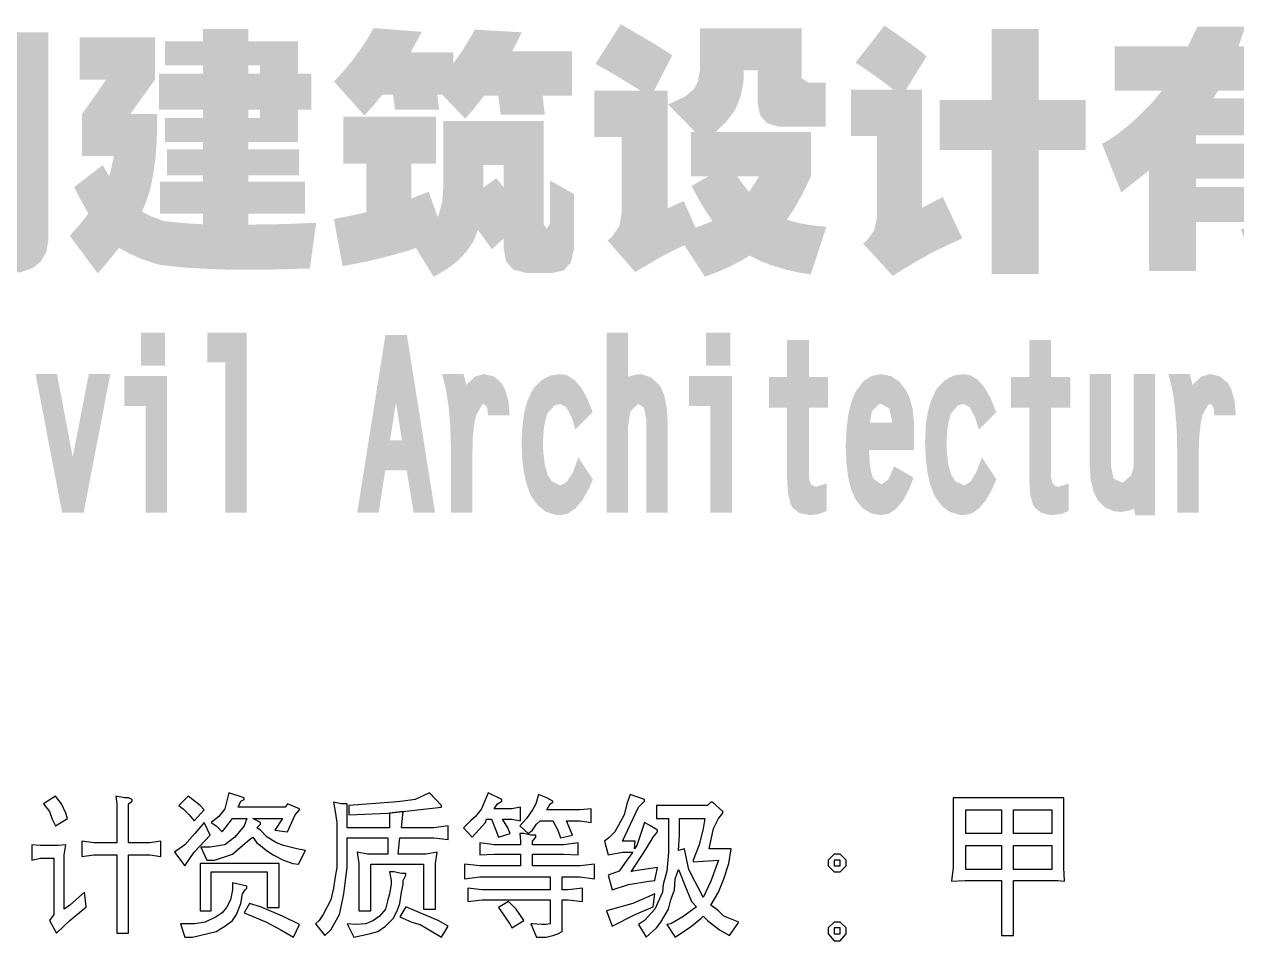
# Model space of a CAD drawing. Extents: x 1417642 to 3570900, y 124798 to 1191112.
# Drawn here: x 1609442 to 1612649, y 243258 to 245682 of the extents above; entities that cross this region are included whole.
import ezdxf

# ---------------------------------------------------------------- set-up
doc = ezdxf.new("R2010")
doc.units = 0
doc.header["$LTSCALE"] = 1000
doc.header["$MEASUREMENT"] = 0
doc.layers.add('图戳', color=211, linetype='CONTINUOUS')

msp = doc.modelspace()

# ---------------------------------------------------------------- hatches: boundary and pattern name
at = {"layer": '图戳'}
h = msp.add_hatch(color=256, dxfattribs=at)
h.paths.add_polyline_path([(1610166.4, 245434.2), (1610166.4, 245456.4), (1610201.1, 245456.4), (1610201.1, 245551.6), (1610166.4, 245551.6), (1610166.4, 245636.9), (1610034.4, 245636.9), (1610034.4, 245669.4), (1609915.2, 245669.4), (1609915.2, 245636.9), (1609814.8, 245636.9), (1609814.8, 245573.3), (1609915.2, 245573.3), (1609915.2, 245551.6), (1609798.8, 245551.6), (1609798.8, 245456.4), (1609915.2, 245456.4), (1609915.2, 245434.2), (1609814.8, 245434.2), (1609814.8, 245371.1), (1609915.2, 245371.1), (1609915.2, 245351.5), (1609820.1, 245351.5), (1609820.1, 245283.1), (1609915.2, 245283.1), (1609915.2, 245266.2), (1609801.4, 245266.2), (1609801.4, 245181.7), (1609915.2, 245181.7), (1609915.2, 245153.2), (1609876.5, 245155.5), (1609840.5, 245158.6), (1609811.6, 245161.7), (1609777.9, 245174.1), (1609753.4, 245186.6), (1609763.6, 245210.6), (1609772.5, 245236.4), (1609779.6, 245265.3), (1609785.4, 245298.2), (1609789.9, 245334.2), (1609792.5, 245373.3), (1609793.4, 245416), (1609793.4, 245444.9), (1609722.7, 245444.9), (1609788.1, 245536), (1609788.1, 245647.6), (1609588.5, 245647.6), (1609588.5, 245536), (1609659.2, 245536), (1609595.1, 245444.9), (1609595.1, 245333.7), (1609679.2, 245333.7), (1609671.6, 245296.8), (1609666.3, 245280.4), (1609649.8, 245309.7), (1609574.3, 245251.9), (1609591.1, 245218.2), (1609608.5, 245187.5), (1609611.6, 245181.7), (1609590.7, 245155), (1609565.8, 245126.6), (1609562.3, 245123), (1609636.5, 245023.4), (1609661.4, 245051.9), (1609683.6, 245079.5), (1609692.9, 245091), (1609721, 245075), (1609753.4, 245061.2), (1609789.9, 245049.2), (1609802.3, 245045.7), (1609829.4, 245042.6), (1609858.8, 245039.4), (1609889.9, 245037.2), (1609922.3, 245035.4), (1609956.6, 245034.1), (1609992.6, 245033.2), (1610030.4, 245032.8), (1610069.5, 245033.2), (1610110.4, 245033.7), (1610153.5, 245035), (1610197.5, 245036.3), (1610214.4, 245157.2), (1610175.7, 245155.5), (1610137.9, 245154.1), (1610101.9, 245153.2), (1610067.3, 245152.8), (1610034.4, 245152.4), (1610034.4, 245181.7), (1610185.1, 245181.7), (1610185.1, 245266.2), (1610034.4, 245266.2), (1610034.4, 245283.1), (1610169.1, 245283.1), (1610169.1, 245351.5), (1610034.4, 245351.5), (1610034.4, 245371.1), (1610166.4, 245371.1), (1610166.4, 245403.1)])
h.paths.add_polyline_path([(1610034.4, 245434.2), (1610034.4, 245456.4), (1610065.9, 245456.4), (1610065.9, 245434.2)], flags=16)
h.paths.add_polyline_path([(1610034.4, 245551.6), (1610034.4, 245573.3), (1610065.9, 245573.3), (1610065.9, 245551.6)], flags=16)
h = msp.add_hatch(color=256, dxfattribs=at)
h.paths.add_polyline_path([(1610891, 245610.2), (1610732.3, 245610.2), (1610748.7, 245641.8), (1610758.5, 245660.9), (1610634.1, 245668), (1610616.3, 245637.4), (1610597.2, 245606.7), (1610576.7, 245578.2), (1610576.7, 245607.6), (1610464.2, 245607.6), (1610481.1, 245639.1), (1610493.6, 245662.3), (1610366, 245672), (1610348.7, 245641.8), (1610329.1, 245612.5), (1610307.8, 245583.6), (1610284.2, 245555.6), (1610261.5, 245530.7), (1610342, 245440.9), (1610366, 245467.5), (1610389.5, 245496), (1610417.6, 245496), (1610422.9, 245456.4), (1610539.4, 245456.4), (1610534.5, 245496), (1610547.8, 245496), (1610608.7, 245432.4), (1610631.8, 245459.1), (1610654.1, 245488), (1610658.5, 245493.3), (1610695.8, 245493.3), (1610702.5, 245443.1), (1610819, 245443.1), (1610813.2, 245493.3), (1610891, 245493.3)])
h.paths.add_polyline_path([(1610531.4, 245438.2), (1610286.4, 245438.2), (1610286.4, 245313.7), (1610346.9, 245313.7), (1610346.9, 245185.3), (1610314.4, 245177.7), (1610278, 245170.6), (1610261.1, 245167), (1610284.2, 245042.6), (1610324.2, 245050.1), (1610360.7, 245057.7), (1610394.4, 245066.1), (1610423.3, 245073.7), (1610457.6, 245083.5), (1610478, 245090.6), (1610525.1, 245014.5), (1610560.3, 245035), (1610589.6, 245057.2), (1610612.7, 245081.7), (1610630.1, 245107.9), (1610633.2, 245114.6), (1610642.1, 245138.6), (1610663.8, 245108.8), (1610679, 245087), (1610710.5, 245115.9), (1610710.5, 245087.9), (1610716.7, 245054.6), (1610735.9, 245033.2), (1610767.9, 245024.8), (1610773.6, 245024.8), (1610840.3, 245024.8), (1610869.2, 245031.4), (1610887.9, 245052.3), (1610895.9, 245087), (1610896.3, 245099), (1610896.3, 245233.3), (1610832.8, 245268.8), (1610832.8, 245155), (1610823.9, 245141.2), (1610816.3, 245152.4), (1610816.3, 245426.2), (1610550.5, 245426.2), (1610550.5, 245368.4), (1610550.5, 245309.7), (1610550.5, 245251), (1610547.8, 245213.3), (1610538.9, 245179.9), (1610535.8, 245172.4), (1610511.8, 245239), (1610477.6, 245226.2), (1610466, 245221.7), (1610466, 245313.7), (1610531.4, 245313.7)])
h.paths.add_polyline_path([(1610656.7, 245309.7), (1610710.5, 245309.7), (1610710.5, 245250.6), (1610690.5, 245275.1), (1610655.8, 245249.7), (1610656.7, 245251)], flags=16)
h = msp.add_hatch(color=256, dxfattribs=at)
h.paths.add_polyline_path([(1611156, 245600), (1611136.4, 245612.9), (1611110.2, 245629.4), (1611077.3, 245648.9), (1611037.7, 245672), (1611019.9, 245682.3), (1610952.8, 245577.3), (1610986.6, 245558.7), (1611018.1, 245540), (1611047.9, 245521.8), (1611072.8, 245506.2), (1610949.7, 245506.2), (1610949.7, 245384.4), (1611022.1, 245384.4), (1611022.1, 245267.1), (1611022.1, 245182.6), (1611015.9, 245147.9), (1610996.8, 245120.4), (1610984.8, 245110.6), (1611058.2, 245027), (1611091.5, 245046.6), (1611121.7, 245064.3), (1611134.2, 245071), (1611163.1, 245086.1), (1611188.4, 245097.7), (1611242.6, 245014.5), (1611277.8, 245027.9), (1611311.1, 245042.6), (1611342.2, 245059), (1611360.9, 245070.6), (1611389.8, 245055.9), (1611421.3, 245043.9), (1611455.6, 245033.7), (1611492.9, 245025.2), (1611522.3, 245020.8), (1611564, 245146.6), (1611524.5, 245150.6), (1611489.4, 245156.8), (1611459.1, 245165.3), (1611477.4, 245192.8), (1611495.1, 245223.5), (1611512, 245256.8), (1611522.7, 245280.4), (1611522.7, 245396.9), (1611270.6, 245396.9), (1611297.8, 245423.1), (1611319.1, 245450.7), (1611323.1, 245457.8), (1611336, 245488.9), (1611343.6, 245524.4), (1611344.9, 245538.7), (1611344.9, 245560), (1611381.8, 245560), (1611381.8, 245538.7), (1611381.8, 245476.4), (1611388, 245442.6), (1611406.2, 245420.9), (1611437.4, 245411.5), (1611447.1, 245411.1), (1611562.3, 245411.1), (1611562.3, 245527.6), (1611516.9, 245527.6), (1611498.3, 245540), (1611498.3, 245546.2), (1611498.3, 245600), (1611498.3, 245671.6), (1611229.7, 245671.6), (1611229.7, 245616), (1611229.7, 245562.7), (1611223.1, 245528), (1611213.7, 245511.6), (1611192, 245492.4), (1611156.8, 245475.1), (1611144.8, 245470.2), (1611217.3, 245396.9), (1611205.3, 245396.9), (1611205.3, 245280.4), (1611252, 245280.4), (1611207.1, 245254.6), (1611225.3, 245220.8), (1611243.5, 245189.7), (1611262.6, 245161.7), (1611229.7, 245148.8), (1611217.3, 245144.4), (1611186.6, 245214.6), (1611153.3, 245199.9), (1611144, 245195), (1611144, 245267.1), (1611144, 245413.8), (1611144, 245506.2), (1611107.9, 245506.2)])
h.paths.add_polyline_path([(1611328.4, 245280.4), (1611386.2, 245280.4), (1611366.2, 245249.3), (1611359.1, 245238.6), (1611337.3, 245266.6)], flags=16)
h = msp.add_hatch(color=256, dxfattribs=at)
h.paths.add_polyline_path([(1611829, 245597.4), (1611810.8, 245612.5), (1611784.5, 245632), (1611751.2, 245655.6), (1611717.4, 245678.7), (1611641, 245580.9), (1611672.5, 245559.6), (1611702.3, 245538.7), (1611729.9, 245517.8), (1611741.4, 245508.9), (1611629, 245508.9), (1611629, 245387.1), (1611697.4, 245387.1), (1611697.4, 245347.1), (1611697.4, 245267.1), (1611697.4, 245172.4), (1611690.7, 245138.1), (1611671.6, 245111), (1611660.5, 245102.6), (1611739.2, 245016.8), (1611772.1, 245037.2), (1611802.3, 245055.4), (1611820.6, 245065.7), (1611845.9, 245079.5), (1611877.5, 245095), (1611916.1, 245112.8), (1611923.2, 245115.9), (1611871.7, 245225.3), (1611838.8, 245208.4), (1611816.6, 245196.4), (1611816.6, 245267.1), (1611816.6, 245347.1), (1611816.6, 245508.9), (1611773.9, 245508.9)])
h.paths.add_polyline_path([(1612249.5, 245482.2), (1612125.5, 245482.2), (1612125.5, 245669.4), (1612001, 245669.4), (1612001, 245482.2), (1611863.2, 245482.2), (1611863.2, 245349.7), (1612001, 245349.7), (1612001, 245022.1), (1612125.5, 245022.1), (1612125.5, 245349.7), (1612249.5, 245349.7)])
h = msp.add_hatch(color=256, dxfattribs=at)
h.paths.add_polyline_path([(1612928.8, 245623.6), (1612653.6, 245623.6), (1612665.2, 245657.4), (1612672.3, 245676), (1612545.2, 245676), (1612529.6, 245643.6), (1612519.8, 245623.6), (1612326.4, 245623.6), (1612326.4, 245506.7), (1612451.4, 245506.7), (1612428.2, 245478.2), (1612422, 245471.1), (1612388.7, 245438.2), (1612358.5, 245411.1), (1612331.3, 245389.7), (1612306.9, 245373.7), (1612292.7, 245366.2), (1612343.8, 245237.7), (1612373.1, 245260.8), (1612401.1, 245283.1), (1612416.7, 245295.5), (1612416.7, 245029.7), (1612541.2, 245029.7), (1612541.2, 245159), (1612754.1, 245159), (1612733.7, 245141.2), (1612660.3, 245141.2), (1612696.3, 245029.7), (1612790.6, 245029.7), (1612823.9, 245034.6), (1612849.2, 245047.9), (1612867, 245070.1), (1612876.8, 245101.7), (1612879.5, 245132.4), (1612879.5, 245486.2), (1612587, 245486.2), (1612599.8, 245506.7), (1612928.8, 245506.7)])
h.paths.add_polyline_path([(1612755, 245388.4), (1612755, 245366.2), (1612541.2, 245366.2), (1612541.2, 245388.4)], flags=16)
h.paths.add_polyline_path([(1612755, 245273.7), (1612755, 245251.9), (1612541.2, 245251.9), (1612541.2, 245273.7)], flags=16)
h = msp.add_hatch(color=256, dxfattribs=at)
h.paths.add_polyline_path([(1609505.8, 245660.9), (1608947, 245660.9), (1608947, 245597.4), (1608947, 245533.3), (1608947, 245490.7), (1608947, 245448.4), (1608947, 245371.1), (1608946.1, 245330.6), (1608943, 245293.3), (1608938.1, 245259.9), (1608932.3, 245234.6), (1608923, 245200.8), (1608911.4, 245167), (1608898.1, 245132.8), (1608891.9, 245119), (1608994.6, 245018.1), (1609010.6, 245051), (1609024.8, 245084.3), (1609036.8, 245118.1), (1609046.1, 245152.4), (1609054.1, 245187), (1609056.4, 245200.4), (1609057.7, 245211), (1609163, 245211), (1609163, 245037.7), (1609284.9, 245037.7), (1609284.9, 245211), (1609384, 245211), (1609384, 245173.7), (1609364.4, 245153.2), (1609298.6, 245153.2), (1609334.6, 245023.4), (1609393.8, 245023.4), (1609433.3, 245026.6), (1609464, 245037.2), (1609486.2, 245055), (1609500.5, 245079.9), (1609505.8, 245111.5), (1609505.8, 245116.4), (1609505.8, 245448.4), (1609505.8, 245512)])
h.paths.add_polyline_path([(1609163, 245533.3), (1609163, 245492.9), (1609068.8, 245492.9), (1609068.8, 245533.3)], flags=16)
h.paths.add_polyline_path([(1609284.9, 245533.3), (1609384, 245533.3), (1609384, 245512), (1609384, 245492.9), (1609284.9, 245492.9)], flags=16)
h.paths.add_polyline_path([(1609163, 245371.1), (1609163, 245332.8), (1609068.4, 245332.8), (1609068.8, 245368.9), (1609068.8, 245371.1)], flags=16)
h.paths.add_polyline_path([(1609284.9, 245371.1), (1609384, 245371.1), (1609384, 245332.8), (1609284.9, 245332.8)], flags=16)
h = msp.add_hatch(color=256, dxfattribs=at)
h.paths.add_polyline_path([(1609814.7, 244866.8), (1609751.1, 244866.8), (1609751.1, 244779.5), (1609814.7, 244779.5)])
h.paths.add_polyline_path([(1609819.9, 244751.7), (1609706.4, 244751.7), (1609706.4, 244672.9), (1609763.2, 244672.9), (1609763.2, 244390.1), (1609819.9, 244390.1)])
for points in [[(1610030.6, 244866.8), (1609926.6, 244866.8), (1609926.6, 244788.5), (1609973.9, 244788.5), (1609973.9, 244390.1), (1610030.6, 244390.1)], [(1611121.6, 244728.6), (1611101.1, 244747.5), (1611077, 244756.4), (1611065.9, 244756.9), (1611040.7, 244750.6), (1611039.1, 244749.6), (1611039.1, 244866.8), (1610982.4, 244866.8), (1610982.4, 244390.1), (1611039.1, 244390.1), (1611039.1, 244617.1), (1611044.4, 244653.9), (1611046.5, 244659.7), (1611065.9, 244678.1), (1611081.2, 244668.1), (1611087, 244639.2), (1611087.5, 244621.9), (1611087.5, 244390.1), (1611144.2, 244390.1), (1611144.2, 244621.9), (1611142.1, 244664.4), (1611135.8, 244698.6), (1611125.3, 244723.3)], [(1611568.3, 244749.6), (1611517.4, 244749.6), (1611517.4, 244847.3), (1611459.6, 244847.3), (1611459.6, 244749.6), (1611411.7, 244749.6), (1611411.7, 244668.6), (1611459.6, 244668.6), (1611459.6, 244484.7), (1611462.2, 244442.1), (1611469.5, 244412.7), (1611473.7, 244404.3), (1611492.1, 244389.6), (1611520.5, 244383.8), (1611522.1, 244383.8), (1611547.3, 244388), (1611564.7, 244395.4), (1611564.7, 244467.9), (1611538.4, 244459.5), (1611534.7, 244459), (1611522.1, 244465.8), (1611517.4, 244484.7), (1611517.4, 244668.6), (1611568.3, 244668.6)], [(1612209, 244749.6), (1612158, 244749.6), (1612158, 244847.3), (1612100.2, 244847.3), (1612100.2, 244749.6), (1612051.8, 244749.6), (1612051.8, 244668.6), (1612100.2, 244668.6), (1612100.2, 244484.7), (1612102.3, 244442.1), (1612109.6, 244412.7), (1612114.4, 244404.3), (1612132.8, 244389.6), (1612160.6, 244383.8), (1612162.7, 244383.8), (1612187.9, 244388), (1612204.8, 244395.4), (1612204.8, 244467.9), (1612179, 244459.5), (1612174.8, 244459), (1612162.7, 244465.8), (1612158, 244484.7), (1612158, 244668.6), (1612209, 244668.6)], [(1609669.6, 244756.9), (1609612.9, 244756.9), (1609570.3, 244537.8), (1609528.8, 244756.9), (1609472, 244756.9), (1609542.4, 244390.1), (1609599.2, 244390.1)], [(1610713.3, 244717), (1610704.9, 244732.8), (1610684.9, 244750.6), (1610659.2, 244756.9), (1610658.1, 244756.9), (1610634.5, 244750.6), (1610613.5, 244730.7), (1610611.4, 244728), (1610604, 244756.9), (1610547.2, 244756.9), (1610554.6, 244729.6), (1610560.4, 244699.1), (1610565.1, 244665.5), (1610568.3, 244628.7), (1610569.8, 244588.8), (1610570.9, 244551.5), (1610570.9, 244550.9), (1610570.9, 244390.1), (1610627.6, 244390.1), (1610627.6, 244550.9), (1610628.7, 244591.4), (1610632.4, 244626.1), (1610637.6, 244648.7), (1610653.4, 244676.5), (1610658.1, 244678.1), (1610666, 244669.7), (1610669.2, 244648.2), (1610725.9, 244648.2), (1610722.8, 244686)], [(1610914.6, 244722.3), (1610896.7, 244742.2), (1610877.3, 244753.8), (1610859.9, 244756.9), (1610833.7, 244753.3), (1610810.5, 244741.2), (1610791.1, 244721.7), (1610784.8, 244711.7), (1610772.7, 244685.5), (1610764.3, 244654.5), (1610759.6, 244618.7), (1610757.5, 244578.8), (1610759, 244536.7), (1610763.2, 244500), (1610770.1, 244467.9), (1610780.1, 244440.6), (1610784.3, 244432.2), (1610801.6, 244408.5), (1610822.6, 244392.7), (1610847.3, 244384.9), (1610859.9, 244383.8), (1610879.9, 244388), (1610899.3, 244401.2), (1610917.7, 244422.7), (1610935.1, 244453.2), (1610946.1, 244478.4), (1610907.8, 244536.7), (1610893, 244496.8), (1610877.3, 244472.1), (1610860.5, 244462.4), (1610837.9, 244473.2), (1610826.8, 244490), (1610818.9, 244516.8), (1610814.7, 244553), (1610814.2, 244578.8), (1610816.8, 244617.7), (1610824.2, 244648.7), (1610826.3, 244653.4), (1610844.7, 244674.4), (1610859.9, 244678.1), (1610875.7, 244669.2), (1610890.4, 244641.8), (1610899.9, 244610.3), (1610945.6, 244656), (1610930.9, 244693.3)], [(1611998.2, 244693.3), (1611981.4, 244722.3), (1611964.1, 244742.2), (1611944.6, 244753.8), (1611927.3, 244756.9), (1611901, 244753.3), (1611877.9, 244741.2), (1611858.4, 244721.7), (1611852.1, 244711.7), (1611840, 244685.5), (1611831.6, 244654.5), (1611826.4, 244618.7), (1611824.8, 244578.8), (1611826.4, 244536.7), (1611830.6, 244500), (1611837.4, 244467.9), (1611847.4, 244440.6), (1611851.6, 244432.2), (1611868.9, 244408.5), (1611890, 244392.7), (1611914.7, 244384.9), (1611927.3, 244383.8), (1611947.3, 244388), (1611966.7, 244401.2), (1611985.1, 244422.7), (1612002.4, 244453.2), (1612013.5, 244478.4), (1611975.1, 244536.7), (1611959.9, 244496.8), (1611944.6, 244472.1), (1611927.9, 244462.4), (1611905.2, 244473.2), (1611894.2, 244490), (1611886.3, 244516.8), (1611882.1, 244553), (1611881.6, 244578.8), (1611884.2, 244617.7), (1611891.5, 244648.7), (1611893.6, 244653.4), (1611912, 244674.4), (1611927.3, 244678.1), (1611943, 244669.2), (1611957.2, 244641.8), (1611967.2, 244610.3), (1612012.9, 244656)], [(1612316.7, 244756.9), (1612259.9, 244756.9), (1612259.9, 244518.3), (1612262.6, 244478.9), (1612270.5, 244446.4), (1612282, 244422.7), (1612300.9, 244404.3), (1612325.1, 244394.3), (1612344, 244392.2), (1612369.8, 244397.5), (1612377.1, 244401.2), (1612380.8, 244383.8), (1612432.8, 244383.8), (1612432.8, 244408), (1612432.8, 244438.5), (1612432.8, 244473.2), (1612432.8, 244511), (1612432.8, 244544.6), (1612432.8, 244756.9), (1612376.1, 244756.9), (1612376.1, 244544.6), (1612376.1, 244539.9), (1612376.1, 244509.4), (1612369.8, 244488.9), (1612348.8, 244471.1), (1612344, 244471.1), (1612323.5, 244480.5), (1612316.7, 244512.6), (1612316.7, 244518.3)], [(1612574.2, 244676.5), (1612579.5, 244678.1), (1612587.3, 244669.7), (1612590.5, 244648.2), (1612646.7, 244648.2), (1612643.6, 244686), (1612634.6, 244717), (1612626.2, 244732.8), (1612605.7, 244750.6), (1612580.5, 244756.9), (1612579.5, 244756.9), (1612555.8, 244750.6), (1612534.3, 244730.7), (1612532.2, 244728), (1612525.3, 244756.9), (1612468.6, 244756.9), (1612475.4, 244729.6), (1612481.7, 244699.1), (1612485.9, 244665.5), (1612489.1, 244628.7), (1612491.2, 244588.8), (1612491.7, 244551.5), (1612491.7, 244550.9), (1612491.7, 244390.1), (1612548.5, 244390.1), (1612548.5, 244550.9), (1612550, 244591.4), (1612553.7, 244626.1), (1612558.4, 244648.7)]]:
    msp.add_hatch(color=256, dxfattribs=at).paths.add_polyline_path(points)
h = msp.add_hatch(color=256, dxfattribs=at)
h.paths.add_polyline_path([(1610454.2, 244860.5), (1610397.5, 244860.5), (1610322.8, 244390.1), (1610379.6, 244390.1), (1610396.9, 244502.6), (1610453.7, 244502.6), (1610472.1, 244390.1), (1610528.8, 244390.1)])
h.paths.add_polyline_path([(1610425.3, 244681.8), (1610441.1, 244581.4), (1610409.6, 244581.4)], flags=16)
h = msp.add_hatch(color=256, dxfattribs=at)
h.paths.add_polyline_path([(1611309.3, 244866.8), (1611245.1, 244866.8), (1611245.1, 244779.5), (1611309.3, 244779.5)])
h.paths.add_polyline_path([(1611314, 244751.7), (1611200.5, 244751.7), (1611200.5, 244672.9), (1611257.2, 244672.9), (1611257.2, 244390.1), (1611314, 244390.1)])
h = msp.add_hatch(color=256, dxfattribs=at)
h.paths.add_polyline_path([(1611774.4, 244713.8), (1611756.5, 244737.5), (1611734.9, 244751.7), (1611709.2, 244756.9), (1611708.7, 244756.9), (1611684, 244752.2), (1611662.4, 244738.5), (1611644, 244715.4), (1611638.2, 244704.9), (1611628.8, 244679.2), (1611621.4, 244648.2), (1611617.2, 244611.9), (1611615.1, 244570.4), (1611615.1, 244564.1), (1611616.7, 244522), (1611621.4, 244485.2), (1611628.8, 244453.7), (1611639.8, 244428), (1611643.5, 244421.7), (1611661.4, 244400.6), (1611684, 244388), (1611708.7, 244383.8), (1611729.7, 244388), (1611748.6, 244401.2), (1611766.5, 244422.7), (1611782.8, 244452.7), (1611794.3, 244483.1), (1611742.8, 244513.1), (1611727.6, 244478.4), (1611709.5, 244465.2), (1611688.2, 244480.5), (1611686.1, 244484.7), (1611679.2, 244510.5), (1611676.6, 244552.5), (1611676.6, 244556.2), (1611795.4, 244556.2), (1611795.4, 244628.2), (1611792.2, 244663.9), (1611783.3, 244696)])
h.paths.add_polyline_path([(1611730.2, 244666), (1611737.6, 244633.4), (1611737.6, 244628.2), (1611678.7, 244628.2), (1611684, 244658.1), (1611702.9, 244677.1), (1611708.7, 244678.1)], flags=16)

# ---------------------------------------------------------------- linework, layer by layer
for p, q in [((1609983.5, 243649.6), (1609979.1, 243631.6)), ((1610024, 243636.1), (1609983.5, 243649.6)), ((1610514.1, 243649.6), (1610475.9, 243631.6)), ((1610545.6, 243615.8), (1610514.1, 243649.6)), ((1610669.3, 243649.6), (1610651.3, 243606.8)), ((1610705.3, 243631.6), (1610669.3, 243649.6)), ((1610801.9, 243645.1), (1610795.2, 243620.3)), ((1610824.4, 243636.1), (1610801.9, 243645.1)), ((1611044.8, 243645.1), (1611035.8, 243620.3)), ((1611083, 243631.6), (1611044.8, 243645.1)), ((1609524.9, 243640.6), (1609493.4, 243620.3)), ((1609493.4, 243620.3), (1609509.2, 243600.1)), ((1609540.6, 243620.3), (1609524.9, 243640.6)), ((1609551.9, 243595.6), (1609540.6, 243620.3)), ((1609684.5, 243640.6), (1609686.8, 243620.3)), ((1609707, 243636.1), (1609684.5, 243640.6)), ((1609686.8, 243620.3), (1609686.8, 243557.4)), ((1609718.2, 243636.1), (1609707, 243636.1)), ((1609727.2, 243631.6), (1609718.2, 243636.1)), ((1609718.2, 243620.3), (1609727.2, 243627.1)), ((1609718.2, 243579.9), (1609718.2, 243620.3)), ((1609727.2, 243627.1), (1609727.2, 243631.6)), ((1609875.6, 243640.6), (1609850.9, 243615.8)), ((1609850.9, 243615.8), (1609862.1, 243606.8)), ((1609886.9, 243631.6), (1609875.6, 243640.6)), ((1609907.1, 243615.8), (1609886.9, 243631.6)), ((1609918.3, 243604.6), (1609907.1, 243615.8)), ((1609979.1, 243631.6), (1609972.3, 243606.8)), ((1610008.3, 243611.3), (1610015, 243627.1)), ((1610131.9, 243611.3), (1610008.3, 243611.3)), ((1610015, 243627.1), (1610024, 243631.6)), ((1610024, 243631.6), (1610024, 243636.1)), ((1610138.7, 243620.3), (1610131.9, 243611.3)), ((1610170.2, 243606.8), (1610138.7, 243620.3)), ((1610260.1, 243624.8), (1610264.6, 243600.1)), ((1610280.3, 243620.3), (1610260.1, 243624.8)), ((1610296.1, 243620.3), (1610280.3, 243620.3)), ((1610296.1, 243557.4), (1610296.1, 243620.3)), ((1610417.5, 243624.8), (1610300.6, 243615.8)), ((1610300.6, 243615.8), (1610300.6, 243591.1)), ((1610404, 243595.6), (1610545.6, 243611.3)), ((1610444.5, 243627.1), (1610417.5, 243624.8)), ((1610475.9, 243631.6), (1610444.5, 243627.1)), ((1610545.6, 243611.3), (1610545.6, 243615.8)), ((1610685, 243606.8), (1610694, 243620.3)), ((1610694, 243620.3), (1610705.3, 243627.1)), ((1610705.3, 243627.1), (1610705.3, 243631.6)), ((1610754.7, 243611.3), (1610732.2, 243606.8)), ((1610754.7, 243575.4), (1610754.7, 243611.3)), ((1610795.2, 243620.3), (1610786.2, 243604.6)), ((1610840.2, 243627.1), (1610824.4, 243636.1)), ((1610824.4, 243604.6), (1610833.4, 243620.3)), ((1610833.4, 243620.3), (1610840.2, 243624.8)), ((1610840.2, 243624.8), (1610840.2, 243627.1)), ((1611024.5, 243521.4), (1611067.2, 243611.3)), ((1611035.8, 243620.3), (1611029, 243591.1)), ((1611067.2, 243611.3), (1611083, 243627.1)), ((1611083, 243627.1), (1611083, 243631.6)), ((1611114.4, 243615.8), (1611114.4, 243582.1)), ((1611249.3, 243615.8), (1611114.4, 243615.8)), ((1611258.3, 243624.8), (1611249.3, 243615.8)), ((1611262.8, 243624.8), (1611258.3, 243624.8)), ((1611289.8, 243600.1), (1611262.8, 243624.8)), ((1611899.1, 243636.1), (1611899.1, 243451.7)), ((1612191.4, 243636.1), (1611899.1, 243636.1)), ((1612191.4, 243451.7), (1612191.4, 243636.1)), ((1609509.2, 243600.1), (1609515.9, 243579.9)), ((1609515.9, 243579.9), (1609524.9, 243561.9)), ((1609524.9, 243561.9), (1609556.4, 243582.1)), ((1609556.4, 243582.1), (1609551.9, 243595.6)), ((1609718.2, 243516.9), (1609718.2, 243579.9)), ((1609862.1, 243606.8), (1609877.9, 243591.1)), ((1609877.9, 243591.1), (1609891.4, 243575.4)), ((1609891.4, 243575.4), (1609918.3, 243604.6)), ((1609956.6, 243586.6), (1609936.3, 243570.9)), ((1609972.3, 243606.8), (1609956.6, 243586.6)), ((1609972.3, 243555.1), (1609992.5, 243582.1)), ((1609992.5, 243582.1), (1610030.8, 243582.1)), ((1610030.8, 243582.1), (1610024, 243561.9)), ((1610046.5, 243582.1), (1610105, 243582.1)), ((1610066.7, 243570.9), (1610046.5, 243582.1)), ((1610125.2, 243582.1), (1610105, 243550.6)), ((1610105, 243582.1), (1610125.2, 243582.1)), ((1610138.7, 243546.1), (1610158.9, 243591.1)), ((1610158.9, 243591.1), (1610170.2, 243604.6)), ((1610170.2, 243604.6), (1610170.2, 243606.8)), ((1610264.6, 243600.1), (1610269.1, 243570.9)), ((1610300.6, 243591.1), (1610404, 243595.6)), ((1610444.5, 243600.1), (1610408.5, 243595.6)), ((1610408.5, 243595.6), (1610408.5, 243557.4)), ((1610440, 243557.4), (1610444.5, 243600.1)), ((1610635.6, 243586.6), (1610622.1, 243575.4)), ((1610651.3, 243606.8), (1610635.6, 243586.6)), ((1610662.5, 243570.9), (1610664.8, 243579.9)), ((1610664.8, 243579.9), (1610678.3, 243579.9)), ((1610678.3, 243579.9), (1610689.5, 243550.6)), ((1610732.2, 243606.8), (1610685, 243606.8)), ((1610707.5, 243579.9), (1610732.2, 243579.9)), ((1610721, 243557.4), (1610707.5, 243579.9)), ((1610732.2, 243579.9), (1610754.7, 243575.4)), ((1610770.5, 243582.1), (1610752.5, 243561.9)), ((1610786.2, 243604.6), (1610770.5, 243582.1)), ((1610853.6, 243604.6), (1610824.4, 243604.6)), ((1610912.1, 243604.6), (1610853.6, 243604.6)), ((1610941.3, 243606.8), (1610912.1, 243604.6)), ((1610941.3, 243570.9), (1610941.3, 243606.8)), ((1611029, 243591.1), (1611004.3, 243546.1)), ((1611114.4, 243582.1), (1611145.9, 243582.1)), ((1611145.9, 243582.1), (1611145.9, 243521.4)), ((1611175.2, 243582.1), (1611233.6, 243582.1)), ((1611175.2, 243537.2), (1611175.2, 243582.1)), ((1611233.6, 243582.1), (1611242.6, 243582.1)), ((1611242.6, 243582.1), (1611238.1, 243555.1)), ((1611265.1, 243555.1), (1611278.6, 243582.1)), ((1611278.6, 243582.1), (1611289.8, 243595.6)), ((1611289.8, 243595.6), (1611289.8, 243600.1)), ((1611932.8, 243541.6), (1611932.8, 243604.6)), ((1611932.8, 243604.6), (1611991.3, 243604.6)), ((1611991.3, 243604.6), (1612027.3, 243604.6)), ((1612027.3, 243604.6), (1612027.3, 243541.6)), ((1612058.7, 243604.6), (1612117.2, 243604.6)), ((1612058.7, 243541.6), (1612058.7, 243604.6)), ((1612117.2, 243604.6), (1612159.9, 243604.6)), ((1612159.9, 243604.6), (1612159.9, 243541.6)), ((1609686.8, 243557.4), (1609686.8, 243516.9)), ((1609918.3, 243570.9), (1609893.6, 243541.6)), ((1609934.1, 243537.2), (1609918.3, 243570.9)), ((1609936.3, 243570.9), (1609949.8, 243561.9)), ((1609949.8, 243561.9), (1609965.6, 243546.1)), ((1609965.6, 243546.1), (1609972.3, 243555.1)), ((1610024, 243561.9), (1609999.3, 243532.7)), ((1610057.7, 243557.4), (1610066.7, 243566.4)), ((1610066.7, 243550.6), (1610057.7, 243557.4)), ((1610066.7, 243566.4), (1610066.7, 243570.9)), ((1610084.7, 243532.7), (1610066.7, 243550.6)), ((1610105, 243550.6), (1610138.7, 243546.1)), ((1610269.1, 243570.9), (1610269.1, 243510.2)), ((1610350, 243557.4), (1610296.1, 243557.4)), ((1610408.5, 243557.4), (1610350, 243557.4)), ((1610466.9, 243557.4), (1610440, 243557.4)), ((1610525.4, 243557.4), (1610466.9, 243557.4)), ((1610563.6, 243561.9), (1610525.4, 243557.4)), ((1610563.6, 243525.9), (1610563.6, 243561.9)), ((1610622.1, 243575.4), (1610604.1, 243557.4)), ((1610604.1, 243557.4), (1610626.6, 243532.7)), ((1610626.6, 243532.7), (1610662.5, 243570.9)), ((1610689.5, 243550.6), (1610696.3, 243532.7)), ((1610727.7, 243541.6), (1610721, 243557.4)), ((1610752.5, 243561.9), (1610775, 243541.6)), ((1610775, 243541.6), (1610786.2, 243550.6)), ((1610786.2, 243550.6), (1610797.4, 243566.4)), ((1610797.4, 243566.4), (1610806.4, 243575.4)), ((1610806.4, 243575.4), (1610840.2, 243575.4)), ((1610840.2, 243575.4), (1610853.6, 243550.6)), ((1610853.6, 243550.6), (1610860.4, 243530.4)), ((1610876.1, 243575.4), (1610912.1, 243575.4)), ((1610891.9, 243537.2), (1610876.1, 243575.4)), ((1610912.1, 243575.4), (1610941.3, 243570.9)), ((1611004.3, 243546.1), (1610988.5, 243530.4)), ((1611083, 243570.9), (1611062.7, 243510.2)), ((1611098.7, 243561.9), (1611083, 243570.9)), ((1611116.7, 243550.6), (1611098.7, 243561.9)), ((1611105.5, 243532.7), (1611116.7, 243546.1)), ((1611116.7, 243546.1), (1611116.7, 243550.6)), ((1611238.1, 243555.1), (1611226.9, 243512.4)), ((1611253.8, 243501.2), (1611265.1, 243555.1)), ((1609594.6, 243521.4), (1609594.6, 243480.9)), ((1609626.1, 243516.9), (1609594.6, 243521.4)), ((1609628.3, 243516.9), (1609626.1, 243516.9)), ((1609686.8, 243516.9), (1609628.3, 243516.9)), ((1609774.5, 243516.9), (1609718.2, 243516.9)), ((1609803.7, 243521.4), (1609774.5, 243516.9)), ((1609803.7, 243480.9), (1609803.7, 243521.4)), ((1609893.6, 243541.6), (1609866.6, 243512.4)), ((1609891.4, 243492.2), (1609934.1, 243537.2)), ((1609999.3, 243532.7), (1609972.3, 243512.4)), ((1610019.5, 243510.2), (1610037.5, 243525.9)), ((1610037.5, 243525.9), (1610046.5, 243532.7)), ((1610046.5, 243532.7), (1610057.7, 243516.9)), ((1610057.7, 243516.9), (1610066.7, 243510.2)), ((1610109.5, 243516.9), (1610084.7, 243532.7)), ((1610127.4, 243510.2), (1610109.5, 243516.9)), ((1610296.1, 243530.4), (1610354.5, 243530.4)), ((1610296.1, 243512.4), (1610296.1, 243530.4)), ((1610354.5, 243530.4), (1610404, 243530.4)), ((1610404, 243530.4), (1610404, 243487.7)), ((1610431, 243487.7), (1610435.5, 243530.4)), ((1610435.5, 243530.4), (1610493.9, 243530.4)), ((1610493.9, 243530.4), (1610525.4, 243530.4)), ((1610525.4, 243530.4), (1610563.6, 243525.9)), ((1610646.8, 243516.9), (1610646.8, 243485.4)), ((1610685, 243512.4), (1610646.8, 243516.9)), ((1610696.3, 243532.7), (1610727.7, 243541.6)), ((1610752.5, 243541.6), (1610754.7, 243521.4)), ((1610763.7, 243541.6), (1610752.5, 243541.6)), ((1610754.7, 243521.4), (1610754.7, 243512.4)), ((1610781.7, 243537.2), (1610763.7, 243541.6)), ((1610795.2, 243537.2), (1610781.7, 243537.2)), ((1610786.2, 243521.4), (1610795.2, 243532.7)), ((1610786.2, 243512.4), (1610786.2, 243521.4)), ((1610795.2, 243532.7), (1610795.2, 243537.2)), ((1610860.4, 243530.4), (1610891.9, 243537.2)), ((1610907.6, 243516.9), (1610869.4, 243512.4)), ((1610907.6, 243485.4), (1610907.6, 243516.9)), ((1610988.5, 243530.4), (1610977.3, 243521.4)), ((1610977.3, 243521.4), (1610986.3, 243485.4)), ((1611058.2, 243521.4), (1611024.5, 243521.4)), ((1611056, 243501.2), (1611058.2, 243521.4)), ((1611087.5, 243501.2), (1611105.5, 243532.7)), ((1611145.9, 243521.4), (1611145.9, 243492.2)), ((1611172.9, 243496.7), (1611175.2, 243537.2)), ((1611968.8, 243541.6), (1611932.8, 243541.6)), ((1612027.3, 243541.6), (1611968.8, 243541.6)), ((1612101.5, 243541.6), (1612058.7, 243541.6)), ((1612159.9, 243541.6), (1612101.5, 243541.6)), ((1609461.9, 243512.4), (1609461.9, 243471.9)), ((1609484.4, 243510.2), (1609461.9, 243512.4)), ((1609531.6, 243510.2), (1609484.4, 243510.2)), ((1609551.9, 243512.4), (1609531.6, 243510.2)), ((1609547.4, 243485.4), (1609551.9, 243512.4)), ((1609547.4, 243341.5), (1609547.4, 243485.4)), ((1609594.6, 243480.9), (1609626.1, 243485.4)), ((1609626.1, 243485.4), (1609684.5, 243485.4)), ((1609684.5, 243485.4), (1609686.8, 243485.4)), ((1609686.8, 243485.4), (1609686.8, 243278.6)), ((1609718.2, 243485.4), (1609774.5, 243485.4)), ((1609718.2, 243278.6), (1609718.2, 243485.4)), ((1609774.5, 243485.4), (1609803.7, 243480.9)), ((1609866.6, 243512.4), (1609839.7, 243492.2)), ((1609839.7, 243492.2), (1609866.6, 243456.2)), ((1609866.6, 243456.2), (1609891.4, 243492.2)), ((1609909.4, 243505.7), (1609925.1, 243471.9)), ((1609934.1, 243505.7), (1609909.4, 243505.7)), ((1609972.3, 243512.4), (1609934.1, 243505.7)), ((1609945.3, 243471.9), (1609992.5, 243487.7)), ((1609992.5, 243487.7), (1610019.5, 243510.2)), ((1610066.7, 243510.2), (1610082.5, 243496.7)), ((1610082.5, 243496.7), (1610100.5, 243485.4)), ((1610100.5, 243485.4), (1610127.4, 243471.9)), ((1610163.4, 243501.2), (1610127.4, 243510.2)), ((1610185.9, 243496.7), (1610163.4, 243501.2)), ((1610167.9, 243460.7), (1610185.9, 243496.7)), ((1610269.1, 243510.2), (1610269.1, 243451.7)), ((1610296.1, 243451.7), (1610296.1, 243512.4)), ((1610323, 243492.2), (1610327.5, 243463)), ((1610350, 243487.7), (1610323, 243492.2)), ((1610404, 243487.7), (1610350, 243487.7)), ((1610446.7, 243487.7), (1610431, 243487.7)), ((1610505.2, 243487.7), (1610446.7, 243487.7)), ((1610534.4, 243492.2), (1610505.2, 243487.7)), ((1610529.9, 243463), (1610534.4, 243492.2)), ((1610646.8, 243485.4), (1610685, 243487.7)), ((1610696.3, 243512.4), (1610685, 243512.4)), ((1610685, 243487.7), (1610743.5, 243487.7)), ((1610754.7, 243512.4), (1610696.3, 243512.4)), ((1610743.5, 243487.7), (1610754.7, 243487.7)), ((1610754.7, 243487.7), (1610754.7, 243456.2)), ((1610810.9, 243512.4), (1610786.2, 243512.4)), ((1610786.2, 243487.7), (1610844.7, 243487.7)), ((1610786.2, 243456.2), (1610786.2, 243487.7)), ((1610869.4, 243512.4), (1610810.9, 243512.4)), ((1610844.7, 243487.7), (1610869.4, 243487.7)), ((1610869.4, 243487.7), (1610907.6, 243485.4)), ((1610986.3, 243485.4), (1611024.5, 243492.2)), ((1611024.5, 243492.2), (1611051.5, 243492.2)), ((1611051.5, 243492.2), (1611035.8, 243471.9)), ((1611047, 243440.5), (1611087.5, 243501.2)), ((1611062.7, 243510.2), (1611056, 243501.2)), ((1611145.9, 243492.2), (1611141.4, 243442.7)), ((1611188.6, 243501.2), (1611172.9, 243496.7)), ((1611195.4, 243467.5), (1611188.6, 243501.2)), ((1611226.9, 243512.4), (1611211.1, 243471.9)), ((1611312.3, 243501.2), (1611253.8, 243501.2)), ((1611305.6, 243463), (1611312.3, 243501.2)), ((1611584.3, 243487.7), (1611568.6, 243471.9)), ((1611600.1, 243487.7), (1611584.3, 243487.7)), ((1611615.8, 243471.9), (1611600.1, 243487.7)), ((1611932.8, 243447.2), (1611932.8, 243510.2)), ((1611932.8, 243510.2), (1611991.3, 243510.2)), ((1611991.3, 243510.2), (1612027.3, 243510.2)), ((1612027.3, 243510.2), (1612027.3, 243447.2)), ((1612058.7, 243510.2), (1612117.2, 243510.2)), ((1612058.7, 243447.2), (1612058.7, 243510.2)), ((1612117.2, 243510.2), (1612159.9, 243510.2)), ((1612159.9, 243510.2), (1612159.9, 243447.2)), ((1609461.9, 243471.9), (1609484.4, 243476.4)), ((1609484.4, 243476.4), (1609520.4, 243476.4)), ((1609520.4, 243476.4), (1609520.4, 243328.1)), ((1609907.1, 243463), (1609907.1, 243337.1)), ((1610116.2, 243463), (1609907.1, 243463)), ((1609925.1, 243471.9), (1609945.3, 243471.9)), ((1610116.2, 243406.7), (1610116.2, 243463)), ((1610127.4, 243471.9), (1610152.2, 243463)), ((1610152.2, 243463), (1610167.9, 243460.7)), ((1610269.1, 243451.7), (1610264.6, 243427)), ((1610291.6, 243418), (1610296.1, 243451.7)), ((1610327.5, 243463), (1610327.5, 243337.1)), ((1610359, 243460.7), (1610498.4, 243460.7)), ((1610359, 243397.8), (1610359, 243460.7)), ((1610498.4, 243460.7), (1610498.4, 243397.8)), ((1610529.9, 243402.3), (1610529.9, 243463)), ((1610606.3, 243460.7), (1610606.3, 243422.5)), ((1610646.8, 243456.2), (1610606.3, 243460.7)), ((1610696.3, 243456.2), (1610646.8, 243456.2)), ((1610754.7, 243456.2), (1610696.3, 243456.2)), ((1610912.1, 243456.2), (1610786.2, 243456.2)), ((1610950.3, 243460.7), (1610912.1, 243456.2)), ((1610950.3, 243422.5), (1610950.3, 243460.7)), ((1611035.8, 243471.9), (1611015.5, 243442.7)), ((1611116.7, 243451.7), (1611051.5, 243442.7)), ((1611110, 243418), (1611116.7, 243451.7)), ((1611199.9, 243447.2), (1611195.4, 243467.5)), ((1611211.1, 243467.5), (1611278.6, 243471.9)), ((1611211.1, 243471.9), (1611211.1, 243467.5)), ((1611278.6, 243471.9), (1611258.3, 243415.7)), ((1611292.1, 243422.5), (1611305.6, 243463)), ((1611568.6, 243471.9), (1611568.6, 243456.2)), ((1611568.6, 243456.2), (1611584.3, 243440.5)), ((1611600.1, 243471.9), (1611584.3, 243471.9)), ((1611584.3, 243471.9), (1611584.3, 243456.2)), ((1611584.3, 243456.2), (1611600.1, 243456.2)), ((1611600.1, 243456.2), (1611600.1, 243471.9)), ((1611600.1, 243440.5), (1611615.8, 243456.2)), ((1611615.8, 243456.2), (1611615.8, 243471.9)), ((1611899.1, 243451.7), (1611894.6, 243415.7)), ((1612193.6, 243415.7), (1612191.4, 243451.7)), ((1609936.3, 243440.5), (1610084.7, 243440.5)), ((1609936.3, 243397.8), (1609936.3, 243440.5)), ((1610084.7, 243440.5), (1610084.7, 243377.5)), ((1610264.6, 243427), (1610260.1, 243397.8)), ((1610287.1, 243382), (1610291.6, 243418)), ((1610408.5, 243440.5), (1610413, 243418)), ((1610419.7, 243440.5), (1610408.5, 243440.5)), ((1610413, 243418), (1610413, 243406.7)), ((1610440, 243436), (1610419.7, 243440.5)), ((1610451.2, 243436), (1610440, 243436)), ((1610444.5, 243418), (1610451.2, 243431.5)), ((1610444.5, 243406.7), (1610444.5, 243418)), ((1610451.2, 243431.5), (1610451.2, 243436)), ((1610606.3, 243422.5), (1610646.8, 243427)), ((1610646.8, 243427), (1610833.4, 243427)), ((1610833.4, 243427), (1610833.4, 243393.3)), ((1610864.9, 243427), (1610912.1, 243427)), ((1610864.9, 243393.3), (1610864.9, 243427)), ((1610912.1, 243427), (1610950.3, 243422.5)), ((1611015.5, 243442.7), (1610986.3, 243431.5)), ((1610986.3, 243431.5), (1610997.5, 243393.3)), ((1611051.5, 243442.7), (1611047, 243440.5)), ((1611094.2, 243415.7), (1611110, 243418)), ((1611141.4, 243442.7), (1611132.4, 243406.7)), ((1611161.7, 243393.3), (1611163.9, 243422.5)), ((1611163.9, 243422.5), (1611172.9, 243447.2)), ((1611172.9, 243447.2), (1611175.2, 243440.5)), ((1611175.2, 243440.5), (1611188.6, 243406.7)), ((1611215.6, 243415.7), (1611199.9, 243447.2)), ((1611278.6, 243386.5), (1611292.1, 243422.5)), ((1611584.3, 243440.5), (1611600.1, 243440.5)), ((1611894.6, 243415.7), (1611930.6, 243418)), ((1611930.6, 243418), (1611989, 243418)), ((1611968.8, 243447.2), (1611932.8, 243447.2)), ((1612027.3, 243447.2), (1611968.8, 243447.2)), ((1611989, 243418), (1612027.3, 243418)), ((1612027.3, 243418), (1612027.3, 243271.8)), ((1612101.5, 243447.2), (1612058.7, 243447.2)), ((1612058.7, 243418), (1612117.2, 243418)), ((1612058.7, 243271.8), (1612058.7, 243418)), ((1612159.9, 243447.2), (1612101.5, 243447.2)), ((1612117.2, 243418), (1612175.7, 243418)), ((1612175.7, 243418), (1612193.6, 243415.7)), ((1609601.3, 243386.5), (1609563.1, 243352.8)), ((1609605.8, 243348.3), (1609601.3, 243386.5)), ((1609936.3, 243337.1), (1609936.3, 243397.8)), ((1609992.5, 243393.3), (1609988, 243366.3)), ((1609992.5, 243411.2), (1609992.5, 243393.3)), ((1610030.8, 243402.3), (1609992.5, 243411.2)), ((1610019.5, 243382), (1610026.3, 243393.3)), ((1610026.3, 243393.3), (1610030.8, 243397.8)), ((1610030.8, 243397.8), (1610030.8, 243402.3)), ((1610116.2, 243346), (1610116.2, 243406.7)), ((1610260.1, 243397.8), (1610253.3, 243366.3)), ((1610359, 243337.1), (1610359, 243397.8)), ((1610413, 243406.7), (1610408.5, 243382)), ((1610435.5, 243357.3), (1610440, 243386.5)), ((1610440, 243386.5), (1610444.5, 243406.7)), ((1610498.4, 243397.8), (1610498.4, 243341.5)), ((1610529.9, 243341.5), (1610529.9, 243402.3)), ((1610615.3, 243397.8), (1610615.3, 243361.8)), ((1610653.5, 243393.3), (1610615.3, 243397.8)), ((1610833.4, 243393.3), (1610653.5, 243393.3)), ((1610880.6, 243393.3), (1610864.9, 243393.3)), ((1610918.8, 243397.8), (1610880.6, 243393.3)), ((1610918.8, 243361.8), (1610918.8, 243397.8)), ((1610997.5, 243393.3), (1611040.3, 243406.7)), ((1611040.3, 243406.7), (1611094.2, 243415.7)), ((1611130.2, 243386.5), (1611110, 243341.5)), ((1611132.4, 243406.7), (1611130.2, 243386.5)), ((1611152.7, 243366.3), (1611161.7, 243393.3)), ((1611188.6, 243406.7), (1611206.6, 243361.8)), ((1611233.6, 243382), (1611215.6, 243415.7)), ((1611258.3, 243415.7), (1611238.1, 243373)), ((1611258.3, 243352.8), (1611278.6, 243386.5)), ((1609563.1, 243352.8), (1609547.4, 243341.5)), ((1609988, 243366.3), (1609976.8, 243346)), ((1610003.8, 243328.1), (1610015, 243357.3)), ((1610015, 243357.3), (1610019.5, 243382)), ((1610037.5, 243357.3), (1610024, 243332.6)), ((1610066.7, 243348.3), (1610037.5, 243357.3)), ((1610084.7, 243377.5), (1610084.7, 243346)), ((1610253.3, 243366.3), (1610233.1, 243328.1)), ((1610280.3, 243348.3), (1610287.1, 243382)), ((1610404, 243366.3), (1610397.2, 243341.5)), ((1610408.5, 243382), (1610404, 243366.3)), ((1610428.7, 243337.1), (1610435.5, 243357.3)), ((1610615.3, 243361.8), (1610653.5, 243366.3)), ((1610653.5, 243366.3), (1610833.4, 243366.3)), ((1610723.2, 243361.8), (1610696.3, 243346)), ((1610743.5, 243341.5), (1610723.2, 243361.8)), ((1610833.4, 243366.3), (1610833.4, 243303.3)), ((1610864.9, 243366.3), (1610880.6, 243366.3)), ((1610864.9, 243346), (1610864.9, 243366.3)), ((1610880.6, 243366.3), (1610918.8, 243361.8)), ((1611051.5, 243357.3), (1610981.8, 243337.1)), ((1611110, 243382), (1611051.5, 243357.3)), ((1611105.5, 243348.3), (1611110, 243382)), ((1611145.9, 243341.5), (1611152.7, 243366.3)), ((1611206.6, 243361.8), (1611220.1, 243348.3)), ((1611238.1, 243373), (1611233.6, 243382)), ((1611278.6, 243337.1), (1611258.3, 243352.8)), ((1609520.4, 243328.1), (1609509.2, 243312.3)), ((1609563.1, 243312.3), (1609599.1, 243341.5)), ((1609599.1, 243341.5), (1609605.8, 243348.3)), ((1609907.1, 243337.1), (1609936.3, 243337.1)), ((1609949.8, 243321.3), (1609920.6, 243307.8)), ((1609965.6, 243332.6), (1609949.8, 243321.3)), ((1609976.8, 243346), (1609965.6, 243332.6)), ((1609992.5, 243312.3), (1610003.8, 243328.1)), ((1610024, 243332.6), (1610082.5, 243307.8)), ((1610125.2, 243323.6), (1610066.7, 243348.3)), ((1610084.7, 243346), (1610116.2, 243346)), ((1610170.2, 243301.1), (1610125.2, 243323.6)), ((1610233.1, 243328.1), (1610221.9, 243312.3)), ((1610253.3, 243287.6), (1610275.8, 243328.1)), ((1610275.8, 243328.1), (1610280.3, 243348.3)), ((1610327.5, 243337.1), (1610359, 243337.1)), ((1610381.5, 243323.6), (1610365.8, 243312.3)), ((1610397.2, 243341.5), (1610381.5, 243323.6)), ((1610417.5, 243316.8), (1610428.7, 243337.1)), ((1610451.2, 243348.3), (1610435.5, 243321.3)), ((1610435.5, 243321.3), (1610466.9, 243307.8)), ((1610509.7, 243323.6), (1610451.2, 243348.3)), ((1610498.4, 243341.5), (1610529.9, 243341.5)), ((1610536.6, 243312.3), (1610509.7, 243323.6)), ((1610696.3, 243346), (1610712, 243323.6)), ((1610712, 243323.6), (1610727.7, 243301.1)), ((1610752.5, 243328.1), (1610743.5, 243341.5)), ((1610763.7, 243312.3), (1610752.5, 243328.1)), ((1610864.9, 243283.1), (1610864.9, 243346)), ((1610981.8, 243337.1), (1610997.5, 243296.6)), ((1610997.5, 243296.6), (1611058.2, 243328.1)), ((1611058.2, 243328.1), (1611105.5, 243348.3)), ((1611110, 243341.5), (1611083, 243312.3)), ((1611125.7, 243307.8), (1611145.9, 243341.5)), ((1611184.1, 243321.3), (1611152.7, 243303.3)), ((1611220.1, 243348.3), (1611184.1, 243321.3)), ((1611231.4, 243316.8), (1611238.1, 243323.6)), ((1611238.1, 243323.6), (1611249.3, 243312.3)), ((1611292.1, 243323.6), (1611278.6, 243337.1)), ((1611332.5, 243307.8), (1611292.1, 243323.6)), ((1609509.2, 243312.3), (1609527.1, 243278.6)), ((1609527.1, 243278.6), (1609563.1, 243312.3)), ((1609855.4, 243303.3), (1609866.6, 243267.4)), ((1609893.6, 243303.3), (1609855.4, 243303.3)), ((1609920.6, 243307.8), (1609893.6, 243303.3)), ((1609949.8, 243283.1), (1609972.3, 243296.6)), ((1609972.3, 243296.6), (1609992.5, 243312.3)), ((1610082.5, 243307.8), (1610120.7, 243287.6)), ((1610154.4, 243267.4), (1610170.2, 243301.1)), ((1610221.9, 243312.3), (1610212.9, 243303.3)), ((1610212.9, 243303.3), (1610237.6, 243271.8)), ((1610296.1, 243303.3), (1610314, 243267.4)), ((1610318.5, 243301.1), (1610296.1, 243303.3)), ((1610345.5, 243303.3), (1610318.5, 243301.1)), ((1610365.8, 243312.3), (1610345.5, 243303.3)), ((1610377, 243283.1), (1610397.2, 243296.6)), ((1610397.2, 243296.6), (1610417.5, 243316.8)), ((1610466.9, 243307.8), (1610489.4, 243301.1)), ((1610489.4, 243301.1), (1610545.6, 243267.4)), ((1610563.6, 243296.6), (1610536.6, 243312.3)), ((1610545.6, 243267.4), (1610563.6, 243296.6)), ((1610727.7, 243301.1), (1610732.2, 243292.1)), ((1610732.2, 243292.1), (1610763.7, 243312.3)), ((1610781.7, 243303.3), (1610797.4, 243267.4)), ((1610786.2, 243303.3), (1610781.7, 243303.3)), ((1610810.9, 243301.1), (1610786.2, 243303.3)), ((1610822.2, 243301.1), (1610810.9, 243301.1)), ((1610833.4, 243303.3), (1610822.2, 243301.1)), ((1611083, 243312.3), (1611067.2, 243301.1)), ((1611067.2, 243301.1), (1611087.5, 243267.4)), ((1611087.5, 243267.4), (1611114.4, 243292.1)), ((1611114.4, 243292.1), (1611125.7, 243307.8)), ((1611152.7, 243303.3), (1611141.4, 243301.1)), ((1611141.4, 243301.1), (1611163.9, 243267.4)), ((1611163.9, 243267.4), (1611206.6, 243296.6)), ((1611206.6, 243296.6), (1611231.4, 243316.8)), ((1611249.3, 243312.3), (1611280.8, 243287.6)), ((1611307.8, 243271.8), (1611332.5, 243307.8)), ((1611584.3, 243307.8), (1611568.6, 243292.1)), ((1611568.6, 243292.1), (1611568.6, 243276.3)), ((1611600.1, 243307.8), (1611584.3, 243307.8)), ((1611600.1, 243292.1), (1611584.3, 243292.1)), ((1611584.3, 243292.1), (1611584.3, 243276.3)), ((1611615.8, 243292.1), (1611600.1, 243307.8)), ((1611600.1, 243276.3), (1611600.1, 243292.1)), ((1611615.8, 243276.3), (1611615.8, 243292.1)), ((1609686.8, 243278.6), (1609718.2, 243278.6)), ((1609866.6, 243267.4), (1609886.9, 243267.4)), ((1609886.9, 243267.4), (1609949.8, 243283.1)), ((1610120.7, 243287.6), (1610154.4, 243267.4)), ((1610237.6, 243271.8), (1610253.3, 243287.6)), ((1610314, 243267.4), (1610354.5, 243276.3)), ((1610354.5, 243276.3), (1610377, 243283.1)), ((1610797.4, 243267.4), (1610822.2, 243267.4)), ((1610822.2, 243267.4), (1610840.2, 243271.8)), ((1610840.2, 243271.8), (1610853.6, 243276.3)), ((1610853.6, 243276.3), (1610864.9, 243283.1)), ((1611280.8, 243287.6), (1611307.8, 243271.8)), ((1611568.6, 243276.3), (1611584.3, 243258.4)), ((1611584.3, 243276.3), (1611600.1, 243276.3)), ((1611584.3, 243258.4), (1611600.1, 243258.4)), ((1611600.1, 243258.4), (1611615.8, 243276.3)), ((1612027.3, 243271.8), (1612058.7, 243271.8))]:
    msp.add_line(p, q, dxfattribs=at)

doc.saveas('drawing.dxf')
